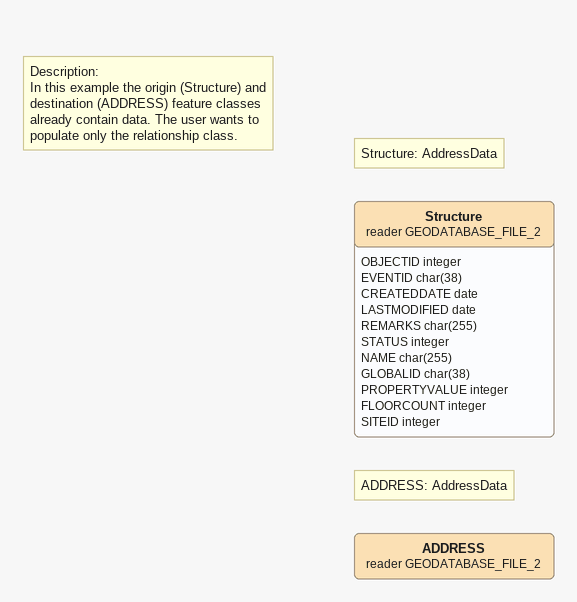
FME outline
Note: Description: / In this example the origin (Structure) and destination (ADDRESS) feature classes already contain data. The user wants to populate only the relationship class.
Note: Structure: AddressData
Structure (reader GEODATABASE_FILE_2)
    attributes: OBJECTID integer, EVENTID char(38), CREATEDDATE date, LASTMODIFIED date, REMARKS char(255), STATUS integer, NAME char(255), GLOBALID char(38), PROPERTYVALUE integer, FLOORCOUNT integer, SITEID integer
Note: ADDRESS: AddressData
ADDRESS (reader GEODATABASE_FILE_2)
